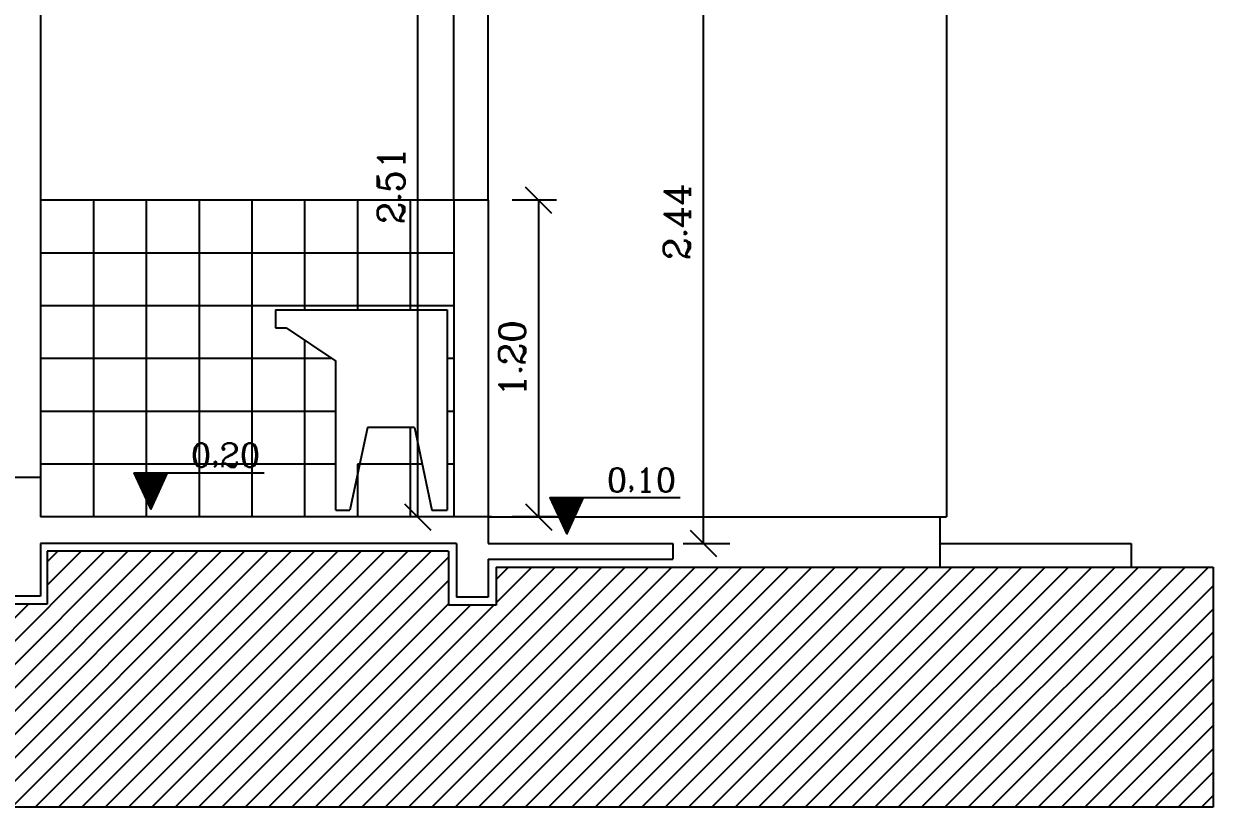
# Model space of a CAD drawing. Extents: x -36 to 60, y 199 to 483.
# Drawn here: x -15.805 to -11.299, y 214.136 to 217.105 of the extents above; entities that cross this region are included whole.
import ezdxf
from ezdxf.enums import TextEntityAlignment as Align

# ---------------------------------------------------------------- set-up
doc = ezdxf.new("R2010")
doc.units = 0
doc.header["$LTSCALE"] = 20
doc.layers.get('0').update_dxf_attribs({"linetype": 'CONTINUOUS'})
doc.layers.get('DEFPOINTS').update_dxf_attribs({"linetype": 'CONTINUOUS'})
for name, color, linetype in [('CONCRETO', 5, 'CONTINUOUS'), ('CORTETERRA', 244, 'CONTINUOUS'), ('COTAS', 30, 'CONTINUOUS'), ('EQUIPAMENTOS', 244, 'CONTINUOUS'), ('JANELA', 5, 'CONTINUOUS'), ('PAREDE', 7, 'CONTINUOUS'), ('PISO', 244, 'CONTINUOUS'), ('TEXTO', 1, 'CONTINUOUS')]:
    doc.layers.add(name, color=color, linetype=linetype)
doc.styles.add('ROMANC', font='romanc')
doc.dimstyles.get("Standard").update_dxf_attribs({"dimscale": 0, "dimtxt": 0.1, "dimasz": 0.05, "dimexe": 0.1, "dimexo": 0.062, "dimgap": 0.05, "dimtad": 1, "dimtoh": 1, "dimzin": 0, "dimtxsty": 'ROMANC', "dimblk1": 'DOT', "dimblk2": 'DOT', "dimsah": 1, "dimcen": 0.09, "dimclrd": 202, "dimclre": 202, "dimclrt": 244, "dimazin": 3, "dimtfac": 1, "dimtofl": 0, "dimtmove": 0, "dimatfit": 3, "dimtolj": 1, "dimtzin": 0})

# ---------------------------------------------------------------- blocks, each defined once
blk = doc.blocks.new('*X23')
at = {"color": 0}
for p, q in [((191.8346, 96.81), (191.8357, 96.8112)), ((191.8352, 96.8088), (191.8375, 96.8112)), ((191.8357, 96.8076), (191.8392, 96.8112)), ((191.8363, 96.8064), (191.841, 96.8112)), ((191.8369, 96.8052), (191.8428, 96.8112)), ((191.8374, 96.804), (191.8445, 96.8112)), ((191.838, 96.8028), (191.8463, 96.8112)), ((191.8386, 96.8016), (191.8481, 96.8112)), ((191.8391, 96.8004), (191.8498, 96.8112)), ((191.8397, 96.7992), (191.8516, 96.8112)), ((191.8403, 96.798), (191.8534, 96.8112)), ((191.8408, 96.7968), (191.8551, 96.8112)), ((191.8414, 96.7956), (191.8569, 96.8112)), ((191.842, 96.7944), (191.8587, 96.8112)), ((191.8425, 96.7932), (191.8605, 96.8112)), ((191.8431, 96.792), (191.8622, 96.8112)), ((191.8436, 96.7908), (191.864, 96.8112)), ((191.8442, 96.7896), (191.8658, 96.8112)), ((191.8448, 96.7884), (191.8675, 96.8112)), ((191.8453, 96.7872), (191.8693, 96.8112)), ((191.8459, 96.786), (191.8711, 96.8112)), ((191.8465, 96.7848), (191.8728, 96.8112)), ((191.847, 96.7836), (191.8746, 96.8112)), ((191.8476, 96.7824), (191.8764, 96.8112)), ((191.8482, 96.7812), (191.8781, 96.8112)), ((191.8487, 96.78), (191.8799, 96.8112)), ((191.8493, 96.7788), (191.8817, 96.8112)), ((191.8499, 96.7776), (191.8834, 96.8112)), ((191.8504, 96.7764), (191.8852, 96.8112)), ((191.851, 96.7752), (191.887, 96.8112)), ((191.8516, 96.774), (191.8887, 96.8112)), ((191.8521, 96.7728), (191.8905, 96.8112)), ((191.8527, 96.7716), (191.8923, 96.8112)), ((191.8533, 96.7704), (191.894, 96.8112)), ((191.8538, 96.7692), (191.8958, 96.8112)), ((191.8544, 96.768), (191.8976, 96.8112)), ((191.855, 96.7668), (191.8972, 96.809)), ((191.8555, 96.7656), (191.8957, 96.8057)), ((191.8561, 96.7644), (191.8942, 96.8025)), ((191.8567, 96.7632), (191.8927, 96.7992)), ((191.8572, 96.762), (191.8913, 96.796)), ((191.8578, 96.7608), (191.8898, 96.7928)), ((191.8584, 96.7596), (191.8883, 96.7895)), ((191.8589, 96.7584), (191.8868, 96.7863)), ((191.8595, 96.7572), (191.8853, 96.783)), ((191.8601, 96.756), (191.8839, 96.7798)), ((191.8606, 96.7548), (191.8824, 96.7765)), ((191.8612, 96.7536), (191.8809, 96.7733)), ((191.8618, 96.7524), (191.8794, 96.77)), ((191.8623, 96.7512), (191.8779, 96.7668)), ((191.8629, 96.75), (191.8765, 96.7635)), ((191.8635, 96.7488), (191.875, 96.7603)), ((191.864, 96.7476), (191.8735, 96.757)), ((191.8646, 96.7464), (191.872, 96.7538)), ((191.8652, 96.7452), (191.8705, 96.7505)), ((191.8657, 96.744), (191.8691, 96.7473)), ((191.8663, 96.7428), (191.8676, 96.744))]:
    blk.add_line(p, q, dxfattribs=at)
blk = doc.blocks.new('_OBLIQUE')
at = {"color": 0, "linetype": 'BYBLOCK'}
blk.add_line((-0.5, -0.5), (0.5, 0.5), dxfattribs=at)
blk = doc.blocks.new('*D73')
at = {"color": 30, "linetype": 'BYBLOCK'}
for p, q in [((-14.0327, 217.7461), (-14.4131, 217.7461)), ((-14.3131, 217.7461), (-14.3131, 215.2361)), ((-14.0327, 215.2361), (-14.4131, 215.2361))]:
    blk.add_line(p, q, dxfattribs=at)
at = {"layer": 'DEFPOINTS', "color": 0, "linetype": 'BYBLOCK'}
for p in [(-13.7327, 217.7461), (-14.3131, 215.2361), (-13.7327, 215.2361)]:
    blk.add_point(p, dxfattribs=at)
at = {"color": 30, "linetype": 'BYBLOCK', "xscale": 0.1, "yscale": 0.1, "zscale": 0.1}
for p, rotation in [((-14.3131, 217.7461), 90), ((-14.3131, 215.2361), 270)]:
    blk.add_blockref('_OBLIQUE', p, dxfattribs=dict(at, rotation=rotation))
at = {"color": 244, "linetype": 'BYBLOCK', "insert": (-14.4131, 216.4911), "char_height": 0.1, "attachment_point": 5, "rotation": 90, "style": 'ROMANC'}
blk.add_mtext('\\A1;2.51', dxfattribs=at)
blk = doc.blocks.new('*D74')
at = {"color": 30, "linetype": 'BYBLOCK'}
for p, q in [((-13.5933, 217.5737), (-13.13, 217.5737)), ((-13.23, 215.1361), (-13.23, 217.5737)), ((-13.307, 215.1361), (-13.13, 215.1361))]:
    blk.add_line(p, q, dxfattribs=at)
at = {"layer": 'DEFPOINTS', "color": 0, "linetype": 'BYBLOCK'}
for p in [(-13.8933, 217.5737), (-13.23, 217.5737), (-13.607, 215.1361)]:
    blk.add_point(p, dxfattribs=at)
at = {"color": 30, "linetype": 'BYBLOCK', "xscale": 0.1, "yscale": 0.1, "zscale": 0.1}
for p, rotation in [((-13.23, 217.5737), 90), ((-13.23, 215.1361), 270)]:
    blk.add_blockref('_OBLIQUE', p, dxfattribs=dict(at, rotation=rotation))
at = {"color": 244, "linetype": 'BYBLOCK', "insert": (-13.33, 216.3549), "char_height": 0.1, "attachment_point": 5, "rotation": 90, "style": 'ROMANC'}
blk.add_mtext('\\A1;2.44', dxfattribs=at)
blk = doc.blocks.new('*D75')
at = {"color": 30, "linetype": 'BYBLOCK'}
for p, q in [((-13.7872, 216.4361), (-13.9546, 216.4361)), ((-13.8546, 216.4361), (-13.8546, 215.2361)), ((-13.7872, 215.2361), (-13.9546, 215.2361))]:
    blk.add_line(p, q, dxfattribs=at)
at = {"layer": 'DEFPOINTS', "color": 0, "linetype": 'BYBLOCK'}
for p in [(-13.4872, 216.4361), (-13.8546, 215.2361), (-13.4872, 215.2361)]:
    blk.add_point(p, dxfattribs=at)
at = {"color": 30, "linetype": 'BYBLOCK', "xscale": 0.1, "yscale": 0.1, "zscale": 0.1}
for p, rotation in [((-13.8546, 216.4361), 90), ((-13.8546, 215.2361), 270)]:
    blk.add_blockref('_OBLIQUE', p, dxfattribs=dict(at, rotation=rotation))
at = {"color": 244, "linetype": 'BYBLOCK', "insert": (-13.9546, 215.8361), "char_height": 0.1, "attachment_point": 5, "rotation": 90, "style": 'ROMANC'}
blk.add_mtext('\\A1;1.20', dxfattribs=at)
blk = doc.blocks.new('*X122')
at = {"color": 0, "linetype": 'CONTINUOUS'}
for p, q in [((-16.4691, 214.1361), (-15.4991, 215.1061)), ((-16.3807, 214.1361), (-15.4107, 215.1061)), ((-16.2923, 214.1361), (-15.3223, 215.1061)), ((-16.2039, 214.1361), (-15.2339, 215.1061)), ((-16.1155, 214.1361), (-15.1455, 215.1061)), ((-16.0271, 214.1361), (-15.0571, 215.1061)), ((-15.9387, 214.1361), (-14.9687, 215.1061)), ((-15.8503, 214.1361), (-14.8803, 215.1061)), ((-15.7619, 214.1361), (-14.7919, 215.1061)), ((-15.7163, 214.9773), (-15.5874, 215.1061)), ((-15.7163, 215.0656), (-15.6758, 215.1061)), ((-15.6736, 214.1361), (-14.7036, 215.1061)), ((-15.5852, 214.1361), (-14.6152, 215.1061)), ((-15.4968, 214.1361), (-14.5268, 215.1061)), ((-15.4084, 214.1361), (-14.4384, 215.1061)), ((-15.32, 214.1361), (-14.35, 215.1061)), ((-15.2316, 214.1361), (-14.2616, 215.1061)), ((-15.1432, 214.1361), (-14.1954, 215.0839)), ((-14.7013, 214.1361), (-13.7913, 215.0461)), ((-14.6129, 214.1361), (-13.7029, 215.0461)), ((-14.5245, 214.1361), (-13.6145, 215.0461)), ((-14.4361, 214.1361), (-13.5261, 215.0461)), ((-14.3477, 214.1361), (-13.4377, 215.0461)), ((-14.2593, 214.1361), (-13.3493, 215.0461)), ((-14.171, 214.1361), (-13.261, 215.0461)), ((-14.0826, 214.1361), (-13.1726, 215.0461)), ((-14.0154, 214.9988), (-13.9681, 215.0461)), ((-14.0154, 214.9104), (-13.8797, 215.0461)), ((-13.9942, 214.1361), (-13.0842, 215.0461)), ((-13.9058, 214.1361), (-12.9958, 215.0461)), ((-13.8174, 214.1361), (-12.9074, 215.0461)), ((-13.729, 214.1361), (-12.819, 215.0461)), ((-13.6406, 214.1361), (-12.7306, 215.0461)), ((-13.5522, 214.1361), (-12.6422, 215.0461)), ((-13.4638, 214.1361), (-12.5538, 215.0461)), ((-13.3755, 214.1361), (-12.4655, 215.0461)), ((-13.2871, 214.1361), (-12.3771, 215.0461)), ((-13.1987, 214.1361), (-12.2887, 215.0461)), ((-13.1103, 214.1361), (-12.2003, 215.0461)), ((-13.0219, 214.1361), (-12.1119, 215.0461)), ((-12.9335, 214.1361), (-12.0235, 215.0461)), ((-12.8451, 214.1361), (-11.9351, 215.0461)), ((-12.7567, 214.1361), (-11.8467, 215.0461)), ((-12.6684, 214.1361), (-11.7584, 215.0461)), ((-12.58, 214.1361), (-11.67, 215.0461)), ((-12.4916, 214.1361), (-11.5816, 215.0461)), ((-12.4032, 214.1361), (-11.4932, 215.0461)), ((-12.3148, 214.1361), (-11.4048, 215.0461)), ((-12.2264, 214.1361), (-11.3164, 215.0461)), ((-15.0548, 214.1361), (-14.1954, 214.9955)), ((-12.138, 214.1361), (-11.2985, 214.9756)), ((-16.5574, 214.1361), (-15.7874, 214.9061)), ((-14.9664, 214.1361), (-14.1954, 214.9072)), ((-14.8781, 214.1361), (-14.1124, 214.9018)), ((-14.7897, 214.1361), (-14.024, 214.9018)), ((-12.0496, 214.1361), (-11.2985, 214.8872)), ((-11.9612, 214.1361), (-11.2985, 214.7989)), ((-11.8729, 214.1361), (-11.2985, 214.7105)), ((-11.7845, 214.1361), (-11.2985, 214.6221)), ((-11.6961, 214.1361), (-11.2985, 214.5337)), ((-11.6077, 214.1361), (-11.2985, 214.4453)), ((-11.5193, 214.1361), (-11.2985, 214.3569)), ((-11.4309, 214.1361), (-11.2985, 214.2685)), ((-11.3425, 214.1361), (-11.2985, 214.1801))]:
    blk.add_line(p, q, dxfattribs=at)

msp = doc.modelspace()

# ---------------------------------------------------------------- linework, layer by layer
at = {"layer": 'CONCRETO', "color": 3, "linetype": 'CONTINUOUS'}
msp.add_line((-14.0454, 216.4361), (-14.1754, 216.4361), dxfattribs=at)
at = {"layer": 'CONCRETO', "color": 244}
msp.add_line((-14.3251, 215.5745), (-14.5026, 215.5745), dxfattribs=at)
at = {"layer": 'CONCRETO', "color": 5, "linetype": 'CONTINUOUS'}
for p, q in [((-15.7413, 215.3861), (-19.3088, 215.3861)), ((-15.7413, 215.3861), (-15.7413, 215.2361)), ((-14.0454, 215.2361), (-15.7413, 215.2361)), ((-14.1654, 215.1361), (-15.7413, 215.1361)), ((-15.7413, 215.1361), (-15.7413, 214.9361)), ((-15.7413, 214.9361), (-15.8713, 214.9361)), ((-14.0454, 214.9318), (-14.1654, 214.9318))]:
    msp.add_line(p, q, dxfattribs=at)
at = {"layer": 'CONCRETO', "color": 30, "linetype": 'CONTINUOUS'}
msp.add_line((-12.3338, 215.2361), (-12.3338, 215.0461), dxfattribs=at)
at = {"layer": 'CONCRETO', "color": 244, "linetype": 'CONTINUOUS'}
msp.add_line((-14.0154, 214.9018), (-14.1954, 214.9018), dxfattribs=at)
at = {"layer": 'CORTETERRA', "color": 244, "linetype": 'CONTINUOUS'}
for p, q in [((-14.1954, 215.1061), (-15.7163, 215.1061)), ((-15.7163, 215.1061), (-15.7163, 214.9061)), ((-15.7163, 214.9061), (-15.9013, 214.9061)), ((-11.2985, 214.1361), (-20.3088, 214.1361))]:
    msp.add_line(p, q, dxfattribs=at)
at = {"layer": 'EQUIPAMENTOS', "color": 244, "linetype": 'CONTINUOUS'}
for p, q in [((-14.8515, 216.0207), (-14.8515, 215.9524)), ((-14.8515, 216.0207), (-14.2015, 216.0207)), ((-14.2015, 216.0207), (-14.2015, 215.2617)), ((-14.8515, 215.9524), (-14.8109, 215.9524)), ((-14.8109, 215.9524), (-14.6231, 215.8263)), ((-14.6231, 215.2617), (-14.5692, 215.2617)), ((-14.2585, 215.2617), (-14.2015, 215.2617))]:
    msp.add_line(p, q, dxfattribs=at)
at = {"layer": 'JANELA', "color": 244}
for p, q in [((-14.5026, 215.5745), (-14.5692, 215.2617)), ((-14.3251, 215.5745), (-14.2585, 215.2617))]:
    msp.add_line(p, q, dxfattribs=at)
at = {"layer": 'PAREDE', "color": 30, "linetype": 'CONTINUOUS'}
for p, q in [((-12.3088, 218.1331), (-12.3088, 215.2361)), ((-14.0454, 216.4361), (-14.0454, 217.7461)), ((-14.0454, 215.2361), (-12.3088, 215.2361)), ((-12.3338, 215.1361), (-11.6088, 215.1361)), ((-11.6088, 215.1361), (-11.6088, 215.0461))]:
    msp.add_line(p, q, dxfattribs=at)
at = {"layer": 'PAREDE', "color": 30, "linetype": 'CONTINUOUS', "ltscale": 0.2}
msp.add_line((-14.1754, 216.4361), (-14.1754, 217.7461), dxfattribs=at)
at = {"layer": 'PAREDE', "color": 244, "linetype": 'CONTINUOUS'}
for p, q in [((-15.7413, 217.4861), (-15.7413, 215.3861)), ((-14.1954, 215.1061), (-14.1954, 214.9018)), ((-14.0154, 215.0461), (-14.0154, 214.9018)), ((-14.0154, 215.0461), (-11.2985, 215.0461)), ((-11.2985, 215.0461), (-11.2985, 214.1361))]:
    msp.add_line(p, q, dxfattribs=at)
at = {"layer": 'PAREDE', "color": 3, "linetype": 'CONTINUOUS'}
for p, q in [((-14.1754, 216.4361), (-14.1754, 215.2361)), ((-14.0454, 216.4361), (-14.0454, 215.2361))]:
    msp.add_line(p, q, dxfattribs=at)
at = {"layer": 'PAREDE', "color": 244}
msp.add_line((-14.6231, 215.2617), (-14.6231, 215.8263), dxfattribs=at)
at = {"layer": 'PAREDE', "color": 5, "linetype": 'CONTINUOUS'}
for p, q in [((-14.0454, 215.2361), (-14.0454, 215.1361)), ((-14.1654, 215.1361), (-14.1654, 214.9318)), ((-14.0454, 215.1361), (-13.3454, 215.1361)), ((-13.3454, 215.1361), (-13.3454, 215.0761)), ((-14.0454, 215.0761), (-13.3454, 215.0761)), ((-14.0454, 215.0761), (-14.0454, 214.9318))]:
    msp.add_line(p, q, dxfattribs=at)
at = {"layer": 'PISO', "color": 30, "linetype": 'CONTINUOUS'}
for p, q in [((-14.1754, 216.4361), (-15.7413, 216.4361)), ((-15.5413, 216.4361), (-15.5413, 215.2361)), ((-15.3413, 216.4361), (-15.3413, 215.2361)), ((-15.1413, 216.4361), (-15.1413, 215.2361)), ((-14.9413, 216.4361), (-14.9413, 215.2361)), ((-14.7413, 216.4361), (-14.7413, 216.0207)), ((-14.7413, 216.4361), (-14.7413, 216.0207)), ((-14.5413, 216.4361), (-14.5413, 216.0207)), ((-14.3413, 216.4361), (-14.3413, 216.0207)), ((-14.1754, 216.2361), (-15.7413, 216.2361)), ((-14.1754, 216.0361), (-15.7413, 216.0361)), ((-14.7413, 215.9057), (-14.7413, 215.2361)), ((-14.7413, 215.9057), (-14.7413, 215.2361)), ((-14.6378, 215.8361), (-15.7413, 215.8361)), ((-14.1754, 215.8361), (-14.2015, 215.8361)), ((-14.6231, 215.6361), (-15.7413, 215.6361)), ((-14.1754, 215.6361), (-14.2015, 215.6361)), ((-14.3413, 215.5745), (-14.3413, 215.2361)), ((-14.6231, 215.4361), (-15.7413, 215.4361)), ((-14.2956, 215.4361), (-14.5413, 215.4361)), ((-14.5413, 215.4361), (-14.5413, 215.2361)), ((-14.1754, 215.4361), (-14.2015, 215.4361))]:
    msp.add_line(p, q, dxfattribs=at)
at = {"layer": 'TEXTO', "color": 1}
for p, q in [((-15.3888, 215.4027), (-15.3236, 215.2644)), ((-15.3888, 215.4027), (-14.8943, 215.4027)), ((-15.3236, 215.2644), (-15.2604, 215.4032)), ((-13.8124, 215.3095), (-13.3179, 215.3095)), ((-13.8124, 215.3095), (-13.7472, 215.1712)), ((-13.7472, 215.1712), (-13.684, 215.31))]:
    msp.add_line(p, q, dxfattribs=at)

# ---------------------------------------------------------------- block references
at = {"layer": 'COTAS', "color": 244, "linetype": 'CONTINUOUS'}
msp.add_blockref('*X122', (0, 0), dxfattribs=at)
at = {"layer": 'TEXTO', "color": 1, "xscale": 2, "yscale": 2, "zscale": 2}
for p in [(-399.0569, 21.7804), (-397.4805, 21.6872)]:
    msp.add_blockref('*X23', p, dxfattribs=at)

# ---------------------------------------------------------------- texts
at = {"layer": 'COTAS', "color": 244, "linetype": 'CONTINUOUS', "style": 'ROMANC'}
msp.add_text('0,10', height=0.09, dxfattribs=at).set_placement((-13.4648, 215.3761), align=Align.MIDDLE)
at = {"layer": 'TEXTO', "color": 244, "linetype": 'CONTINUOUS', "style": 'ROMANC'}
msp.add_text('0,20', height=0.09, dxfattribs=at).set_placement((-15.0408, 215.4703), align=Align.MIDDLE)

# ---------------------------------------------------------------- dimensions: what is measured, and where the dimension line sits
at = {"layer": 'COTAS', "color": 30, "linetype": 'CONTINUOUS'}
for base, p1, p2, picture, middle in [((-14.3131, 215.2361), (-13.7327, 217.7461), (-13.7327, 215.2361), '*D73', (-14.4131, 216.4911)), ((-13.23, 217.5737), (-13.607, 215.1361), (-13.8933, 217.5737), '*D74', (-13.33, 216.3549)), ((-13.8546, 215.2361), (-13.4872, 216.4361), (-13.4872, 215.2361), '*D75', (-13.9546, 215.8361))]:
    dim = msp.add_linear_dim(base=base, p1=p1, p2=p2, angle=90, dimstyle='STANDARD', override={"dimtxt": 0.1, "dimasz": 0.1, "dimexo": 0.3, "dimtoh": 0, "dimblk1": 'OBLIQUE', "dimblk2": 'OBLIQUE', "dimclrd": 30, "dimclre": 30, "dimclrt": 244}, dxfattribs=at)
    dim.commit()
    dim.dimension.update_dxf_attribs({"geometry": picture, "text_midpoint": middle})

doc.saveas('drawing.dxf')
